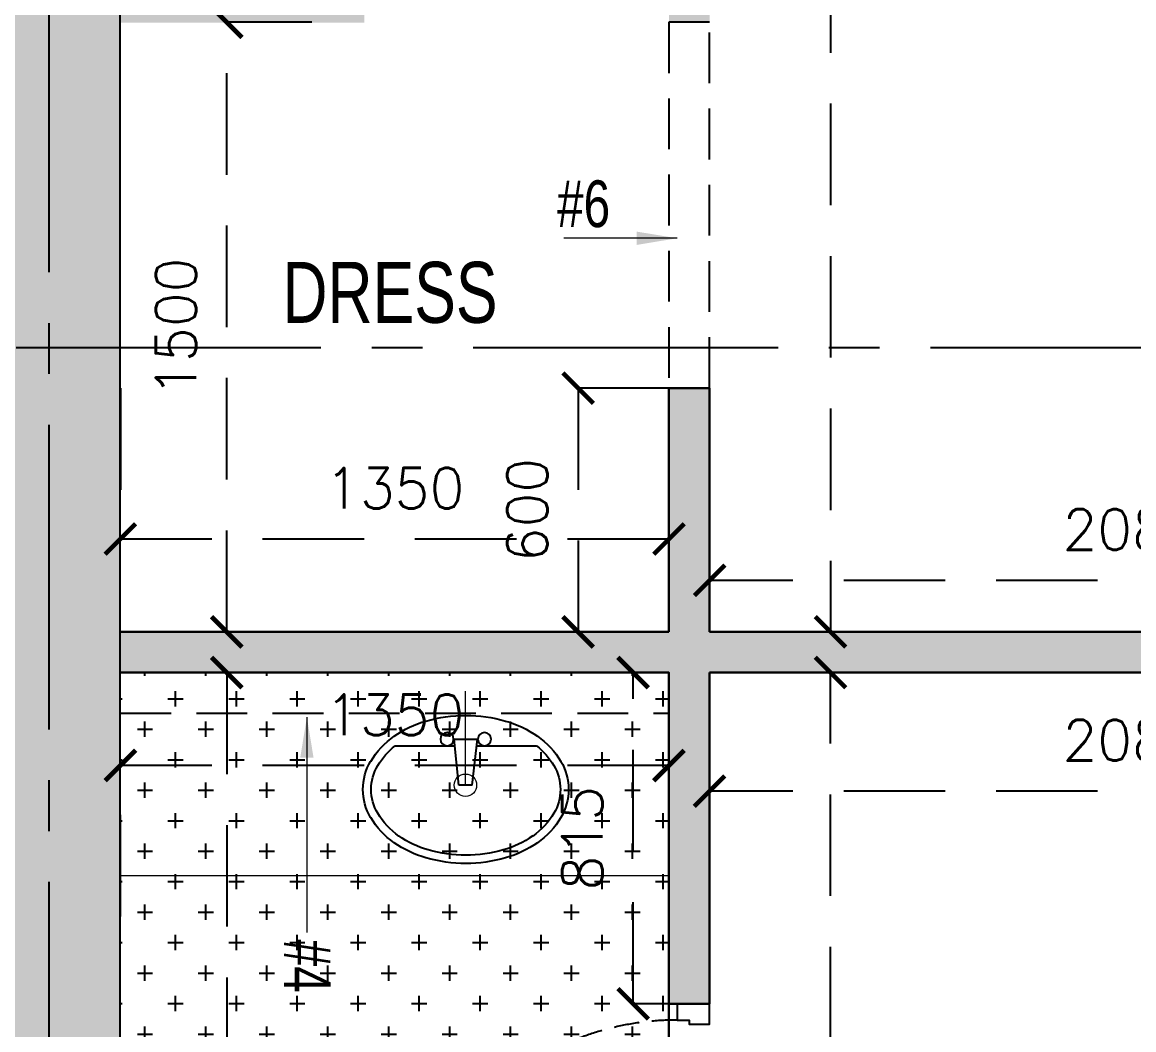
# Model space of a CAD drawing. Header units: millimetres. Extents: x 1180970 to 1231451, y -5737889 to -5695638.
# Drawn here: x 1184941 to 1187677, y -5715728 to -5713248 of the extents above; entities that cross this region are included whole.
import ezdxf

# ---------------------------------------------------------------- set-up
doc = ezdxf.new("R2010")
doc.units = ezdxf.units.MM
doc.header["$LTSCALE"] = 1000
doc.header["$MEASUREMENT"] = 0
for name, pattern in [('3BHK-A$1$AUDIT_D_120904163729-0', [0]), ('3BHK-A$2$( Hidden )', [0.375, 0.25, -0.125]), ('3BHK-A$2$HIDDEN', [0.375, 0.25, -0.125]), ('AUDIT_D_120904163729-0', [0]), ('T8(T9 IS SIMILAR) - GROUND FLOOR - DIMENSION & TEXTING$0$HIDDEN', [0.375, 0.25, -0.125]), ('T8_REFUGE COLUMNS$0$CENTER2', [1.125, 0.75, -0.125, 0.125, -0.125])]:
    doc.linetypes.add(name, pattern=pattern)
doc.layers.get('0').update_dxf_attribs({"linetype": 'AUDIT_D_120904163729-0'})
for name, color, linetype in [('3BHK-A$0$$1$LEDGE WALL', 5, 'Continuous'), ('3BHK-A$0$A-DOOR-FULL', 2, 'Continuous'), ('3BHK-A$0$A-SANITARY', 2, 'Continuous'), ('3BHK-A$1$A-HATCH -160', 251, '3BHK-A$1$AUDIT_D_120904163729-0'), ('3BHK-A$1$A-TOI SUNK 50MM', 8, 'Continuous'), ('3BHK-A$1$CUT-OUT', 49, 'Continuous'), ('T8(T9 IS SIMILAR) - GROUND FLOOR - DIMENSION & TEXTING$0$A-DIMENSIONS', 2, 'T8(T9 IS SIMILAR) - GROUND FLOOR - DIMENSION & TEXTING$0$HIDDEN'), ('T8_REFUGE COLUMNS$0$A-CENTERLINE', 193, 'T8_REFUGE COLUMNS$0$CENTER2'), ('T8_REFUGE COLUMNS$0$A-RCC COLS', 3, 'Continuous')]:
    doc.layers.add(name, color=color, linetype=linetype)
for name, color, linetype, lineweight in [('3BHK-A$2$a-TOI-fixtures', 251, 'Continuous', 0), ('3BHK-A$2$A-WALL- 160', 6, 'Continuous', 30), ('T8(T9 IS SIMILAR) - GROUND FLOOR - DIMENSION & TEXTING$0$a-Text', 4, 'Continuous', 0), ('T8(T9 IS SIMILAR) - GROUND FLOOR - DIMENSION & TEXTING$0$R0-18-10-2014-T1-1st Podium Floor Plan$0$Text', 2, 'Continuous', 0), ('T8(T9 IS SIMILAR) - GROUND FLOOR$0$D&W', 8, 'Continuous', 25)]:
    doc.layers.add(name, color=color, linetype=linetype, lineweight=lineweight)
doc.layers.add('T8_REFUGE COLUMNS$0$COL-HATCH', color=7, linetype='Continuous', lineweight=25, true_color=0xa3a3a3)
doc.styles.add('T8(T9 IS SIMILAR) - GROUND FLOOR - DIMENSION & TEXTING$0$ARIAL ARROW', font='swisscl.ttf')
doc.styles.add('T8(T9 IS SIMILAR) - GROUND FLOOR - DIMENSION & TEXTING$0$Romans 1', font='romans.shx', dxfattribs={"height": 100})
doc.styles.add('T8(T9 IS SIMILAR) - GROUND FLOOR - DIMENSION & TEXTING$0$Tahoma', font='tahoma.ttf')
doc.dimstyles.new('T8(T9 IS SIMILAR) - GROUND FLOOR - DIMENSION & TEXTING$0$ALPINE S', dxfattribs={"dimscale": 0, "dimtxt": 100, "dimasz": 75, "dimexe": 0, "dimexo": 0, "dimgap": 75, "dimtad": 1, "dimdec": 0, "dimzin": 0, "dimdsep": 46, "dimtxsty": 'T8(T9 IS SIMILAR) - GROUND FLOOR - DIMENSION & TEXTING$0$Romans 1', "dimblk": 'T8(T9 IS SIMILAR) - GROUND FLOOR - DIMENSION & TEXTING$0$_ArchTick', "dimcen": 0.09, "dimclrd": 256, "dimclre": 256, "dimclrt": 7, "dimadec": 0, "dimazin": 0, "dimtfac": 1, "dimtdec": 0, "dimtofl": 0, "dimtmove": 1, "dimatfit": 0, "dimldrblk": 'T8(T9 IS SIMILAR) - GROUND FLOOR - DIMENSION & TEXTING$0$_Open90', "dimfxl": 1, "dimtolj": 1, "dimtzin": 0, "dimarcsym": 0})
doc.dimstyles.new('T8(T9 IS SIMILAR) - GROUND FLOOR - DIMENSION & TEXTING$0$SAMATA STD', dxfattribs={"dimtxt": 100, "dimasz": 50, "dimexe": 50, "dimexo": 50, "dimgap": 10, "dimtad": 0, "dimdec": 0, "dimrnd": 5, "dimzin": 0, "dimdsep": 46, "dimtxsty": 'T8(T9 IS SIMILAR) - GROUND FLOOR - DIMENSION & TEXTING$0$Tahoma', "dimblk": 'T8(T9 IS SIMILAR) - GROUND FLOOR - DIMENSION & TEXTING$0$_Origin2', "dimcen": -50, "dimdle": 50, "dimclrd": 7, "dimclre": 7, "dimclrt": 7, "dimadec": 0, "dimazin": 0, "dimtfac": 1, "dimtdec": 0, "dimtmove": 1, "dimatfit": 3, "dimfxl": 150, "dimtfill": 1, "dimtolj": 1, "dimtzin": 0, "dimlwd": -1, "dimlwe": -1, "dimarcsym": 0})

# ---------------------------------------------------------------- blocks, each defined once
blk = doc.blocks.new('*U164')
for points in [[(-710, 0), (-670, 0), (-670, 30), (-660, 30), (-660, 80), (-710, 80)], [(40, 0), (0, 0), (0, 30), (-10, 30), (-10, 80), (40, 80)], [(0, 0), (0, -670), (-30, -670), (-30, 0)]]:
    blk.add_lwpolyline(points, close=True)
at = {"color": 0, "linetype": 'ByBlock', "ltscale": 0.25}
blk.add_arc((1, 0.4), 671, 180.0347, 267.627, dxfattribs=at)
blk = doc.blocks.new('3BHK-A$0$WB1')
at = {"layer": '3BHK-A$0$A-SANITARY', "color": 0, "ltscale": 1000}
for p, q in [((190074.4, -1779394.5), (190063, -1779507.9)), ((190106.8, -1779394.5), (190119.9, -1779507.9)), ((189917.5, -1779491.7), (190064.6, -1779491.7)), ((190118, -1779491.7), (190265.4, -1779491.7)), ((190061.5, -1779507.9), (190121.4, -1779507.9))]:
    blk.add_line(p, q, dxfattribs=at)
at = {"layer": '3BHK-A$0$A-SANITARY', "color": 0}
blk.add_line((190106.8, -1779394.5), (190074.4, -1779394.5), dxfattribs=at)
for centre, major_axis, start_param, end_param in [((190067.1, -1779471.3), (-69.6, 256.7), 0.015739, 0.342992), ((190091.4, -1779555.7), (-92.6, 341.5), 6.018375, 6.298924), ((190091.4, -1779555.7), (-87.3, 322), 6.018375, 6.298924), ((190091.4, -1779555.7), (-92.6, 341.5), 5.737826, 6.018375), ((190091.4, -1779555.7), (-87.3, 322), 5.737826, 6.018375), ((190115.8, -1779471.3), (-69.6, 256.7), 5.410573, 5.737826), ((190067.1, -1779471.3), (-64.3, 237.2), 0.015739, 0.342992), ((190115.8, -1779471.3), (-64.3, 237.2), 5.410573, 5.737826), ((190030, -1779417.8), (-52.6, 193.9), 0.342992, 0.768932), ((190030, -1779417.8), (-47.3, 174.4), 0.342992, 0.768932), ((190152.9, -1779417.8), (-47.3, 174.4), 4.984633, 5.410573), ((190152.9, -1779417.8), (-52.6, 193.9), 4.984633, 5.410573), ((189973.2, -1779384.1), (-35.3, 130.2), 0.768932, 1.305986), ((189973.2, -1779384.1), (-30, 110.7), 0.768932, 1.305986), ((190209.6, -1779384.1), (-30, 110.7), 4.447579, 4.984633), ((190209.6, -1779384.1), (-35.3, 130.2), 4.447579, 4.984633), ((189973.2, -1779384.1), (-35.3, 130.2), 1.305986, 1.84304), ((189973.2, -1779384.1), (-30, 110.7), 1.305986, 1.84304), ((190209.6, -1779384.1), (-30, 110.7), 3.910525, 4.447579), ((190209.6, -1779384.1), (-35.3, 130.2), 3.910525, 4.447579), ((190030, -1779350.3), (-52.6, 193.9), 1.84304, 2.268981), ((190030, -1779350.3), (-47.3, 174.4), 1.84304, 2.20494), ((190152.9, -1779350.3), (-47.3, 174.4), 3.548625, 3.910525), ((190152.9, -1779350.3), (-52.6, 193.9), 3.484585, 3.910525), ((190045.3, -1779507.9), (-4.2, 15.6), 6.018375, 12.30156), ((190137.6, -1779507.9), (-4.2, 15.6), 6.018375, 12.30156), ((190067.1, -1779296.9), (-69.6, 256.7), 2.268981, 2.596234), ((190115.8, -1779296.9), (-69.6, 256.7), 3.157331, 3.484585), ((190091.4, -1779212.5), (-92.6, 341.5), 2.596234, 2.876783), ((190091.4, -1779212.5), (-92.6, 341.5), 2.876783, 3.157331)]:
    blk.add_ellipse(centre, major_axis=major_axis, ratio=1, start_param=start_param, end_param=end_param, dxfattribs=at)
blk = doc.blocks.new('3BHK-A')
at = {"layer": '3BHK-A$1$A-HATCH -160', "linetype": 'ByBlock'}
h = blk.add_hatch(dxfattribs=at)
h.set_pattern_fill('ZIGZAG', color=256, scale=250)
h.set_pattern_definition([(9e-15, (1e-08, 0), (31.25, 31.25), [31.25, -31.25]), (90, (31.25, 0), (-31.25, 31.25), [31.25, -31.25])])
h.paths.add_polyline_path([(1185182.8, -5714749.5), (1186532.7, -5714749.5), (1186532.7, -5714149.5), (1186632.7, -5714149.5), (1186632.7, -5714749.5), (1188712.7, -5714749.5), (1188712.7, -5714049.5), (1189032.5, -5714049.5), (1189032.5, -5714149.5), (1188812.7, -5714149.5), (1188812.7, -5715449.5), (1189032.5, -5715449.5), (1189032.5, -5715549.5), (1188712.7, -5715549.5), (1188712.7, -5714849.5), (1186632.7, -5714849.5), (1186632.7, -5715664.5), (1186532.7, -5715664.5), (1186532.7, -5714849.5), (1185182.8, -5714849.5)])
h.paths.add_polyline_path([(1185182.8, -5713249.5), (1185782.7, -5713249.5), (1185782.7, -5713149.5), (1185182.8, -5713149.5)])
h.paths.add_polyline_path([(1186532.7, -5710699.5), (1186632.7, -5710699.5), (1186632.7, -5713249.5), (1186532.7, -5713249.5)])
h.paths.add_polyline_path([(1186532.7, -5717399.5), (1186632.7, -5717399.5), (1186632.7, -5716414.5), (1186532.7, -5716414.5)])
h.paths.add_polyline_path([(1194902.2, -5715375), (1194082.3, -5715375), (1194082.3, -5715475), (1194902.2, -5715475)])
h.paths.add_polyline_path([(1195782.2, -5715375), (1196682.2, -5715375), (1196682.2, -5715475), (1195782.2, -5715475)])
h.paths.add_polyline_path([(1194132.5, -5714149.9), (1196532.4, -5714149.9), (1196532.4, -5714049.9), (1194132.5, -5714049.9)])
h.paths.add_polyline_path([(1197432.4, -5711800.2), (1197532.4, -5711800.2), (1197532.4, -5714149.9), (1197432.4, -5714149.9)])
h.paths.add_polyline_path([(1198282.4, -5714149.9), (1198958.7, -5714149.9), (1198958.7, -5714049.9), (1198282.4, -5714049.9)])
h.paths.add_polyline_path([(1196871.9, -5720208.6), (1196082.2, -5720209.7), (1196082.3, -5720109.7), (1196082.2, -5720109.7), (1196182.2, -5720109.7), (1196871.9, -5720108.6)])
h.paths.add_polyline_path([(1193397.2, -5709939.9), (1193882.3, -5709939.6), (1193882.3, -5710040.1), (1193397.3, -5710040.1)])
h.paths.add_polyline_path([(1186632.7, -5708554.7), (1187192.3, -5708554.8), (1187192.3, -5708654.7), (1186632.7, -5708654.7)])
h.paths.add_polyline_path([(1194182.3, -5715724), (1194082.3, -5715724), (1194082.3, -5715474), (1194182.3, -5715474)])
at = {"layer": '3BHK-A$1$A-TOI SUNK 50MM'}
h = blk.add_hatch(dxfattribs=at)
h.set_pattern_fill('CROSS', color=256, scale=300, style=0)
h.set_pattern_definition([(9e-15, (-0.65, 1286.84), (75, 75), [37.5, -112.5]), (90, (18.1, 1268.09), (-75, 75), [37.5, -112.5])])
h.paths.add_polyline_path([(1186532.7, -5713148.5), (1185182.4, -5713148.5), (1185182.4, -5710698.5), (1186532.7, -5710698.5)])
h.paths.add_polyline_path([(1185182.4, -5714848.6), (1186532.7, -5714848.6), (1186532.7, -5717398.5), (1185182.4, -5717398.5)])
at = {"layer": '3BHK-A$0$$1$LEDGE WALL', "linetype": '3BHK-A$2$( Hidden )', "ltscale": 0.5}
blk.add_line((1185182.4, -5714948.6, 0), (1186532.7, -5714948.7), dxfattribs=at)
at = {"layer": '3BHK-A$1$A-TOI SUNK 50MM'}
blk.add_line((1186532.7, -5716413.5, 0), (1186532.7, -5715663.5, 0), dxfattribs=at)
at = {"layer": '3BHK-A$1$A-TOI SUNK 50MM', "elevation": 0}
blk.add_lwpolyline([(1185182.4, -5714848.6), (1186532.7, -5714848.6), (1186532.7, -5717398.5), (1185182.4, -5717398.5)], close=True, dxfattribs=at)
at = {"layer": '3BHK-A$1$CUT-OUT', "linetype": '3BHK-A$2$HIDDEN', "ltscale": 0.5, "elevation": 0}
blk.add_lwpolyline([(1186532.7, -5714148.5), (1186632.7, -5714148.5), (1186632.7, -5713248.5), (1186532.7, -5713248.5)], close=True, dxfattribs=at)
at = {"layer": '3BHK-A$2$a-TOI-fixtures'}
blk.add_line((1186182.9, -5714848.6, 0), (1185532.6, -5714848.6, 0), dxfattribs=at)
at = {"layer": '3BHK-A$2$a-TOI-fixtures', "extrusion": (-2.53026e-07, -3.57019e-09, 1)}
blk.add_line((1186031.9, -5715125.8, 0), (1186031.9, -5714894.2, 0), dxfattribs=at)
at = {"layer": '3BHK-A$2$a-TOI-fixtures', "ltscale": 500}
blk.add_line((1186532.7, -5715348.6), (1185182.8, -5715348.6), dxfattribs=at)
at = {"layer": '3BHK-A$2$a-TOI-fixtures', "extrusion": (-2.53026e-07, -3.57019e-09, 1)}
blk.add_circle((1186031.9, -5715125.8, -0.3), 27.5, dxfattribs=at)
at = {"layer": '3BHK-A$2$A-WALL- 160', "linetype": 'ByBlock'}
for p, q in [((1186632.7, -5714148.5, 0), (1186532.7, -5714148.5, 0)), ((1186532.7, -5714148.5, 0), (1186532.7, -5714748.5, 0)), ((1186632.7, -5714148.5, 0), (1186632.7, -5714748.5, 0)), ((1186532.7, -5714748.5, 0), (1185182.8, -5714748.5, 0)), ((1188712.7, -5714748.5, 0), (1186632.7, -5714748.5, 0)), ((1186532.7, -5714848.5, 0), (1185182.8, -5714848.5, 0)), ((1186532.7, -5714848.5, 0), (1186532.7, -5715663.5, 0)), ((1188712.7, -5714848.5, 0), (1186632.7, -5714848.5, 0)), ((1186632.7, -5714848.5, 0), (1186632.7, -5715663.5, 0)), ((1186632.7, -5715663.5, 0), (1186532.7, -5715663.5, 0))]:
    blk.add_line(p, q, dxfattribs=at)
at = {"layer": '3BHK-A$0$A-DOOR-FULL', "linetype": '3BHK-A$2$HIDDEN', "rotation": 270}
blk.add_blockref('*U164', (1186552.7, -5716373.5, 0), dxfattribs=at)
at = {"layer": '3BHK-A$2$a-TOI-fixtures', "extrusion": (0, 0, -1), "zscale": -0.9999999999999998, "rotation": 179.9999999999999}
blk.add_blockref('3BHK-A$0$WB1', (-995941.3, -7494520.3, 0), dxfattribs=at)
blk = doc.blocks.new('T8_REFUGE COLUMNS')
at = {"layer": 'T8_REFUGE COLUMNS$0$COL-HATCH', "linetype": 'ByBlock'}
h = blk.add_hatch(color=256, dxfattribs=at)
h.dxf.hatch_style = 1
h.paths.add_polyline_path([(1184832.1, -5718799.9), (1185182.1, -5718799.9), (1185182.1, -5709299.9), (1184832.1, -5709299.9)])
at = {"layer": 'T8_REFUGE COLUMNS$0$A-CENTERLINE'}
for p, q in [((1185007.1, -5719488.7), (1185007.1, -5698299.6)), ((1229551.2, -5714049.9), (1182156.9, -5714049.9))]:
    blk.add_line(p, q, dxfattribs=at)
at = {"layer": 'T8_REFUGE COLUMNS$0$A-RCC COLS', "linetype": 'ByBlock'}
blk.add_lwpolyline([(1184832.1, -5718799.9), (1185182.1, -5718799.9), (1185182.1, -5709299.9), (1184832.1, -5709299.9)], close=True, dxfattribs=at)
blk = doc.blocks.new('T8(T9 IS SIMILAR) - GROUND FLOOR')
at = {"layer": 'T8(T9 IS SIMILAR) - GROUND FLOOR$0$D&W', "linetype": 'ByBlock'}
for name in ['T8_REFUGE COLUMNS', '3BHK-A']:
    blk.add_blockref(name, (0, 0), dxfattribs=at)
blk = doc.blocks.new('T8(T9 IS SIMILAR) - GROUND FLOOR - DIMENSION & TEXTING$0$_ArchTick')
at = {"color": 0, "linetype": 'ByBlock', "const_width": 0.15}
blk.add_lwpolyline([(-0.5, -0.5), (0.5, 0.5)], dxfattribs=at)
blk = doc.blocks.new('*D555')
at = {"layer": 'T8(T9 IS SIMILAR) - GROUND FLOOR - DIMENSION & TEXTING$0$A-DIMENSIONS', "linetype": 'T8(T9 IS SIMILAR) - GROUND FLOOR - DIMENSION & TEXTING$0$HIDDEN', "lineweight": -2, "transparency": 16777216}
for p, q in [((1188712.8, -5714398.7), (1188712.8, -5714621.8)), ((1186632.7, -5714448.7), (1186632.7, -5714621.8))]:
    blk.add_line(p, q, dxfattribs=at)
at = {"layer": 'T8(T9 IS SIMILAR) - GROUND FLOOR - DIMENSION & TEXTING$0$A-DIMENSIONS', "lineweight": -2, "transparency": 16777216}
blk.add_line((1188712.8, -5714621.8), (1186632.7, -5714621.8), dxfattribs=at)
at = {"layer": 'T8(T9 IS SIMILAR) - GROUND FLOOR - DIMENSION & TEXTING$0$A-DIMENSIONS', "linetype": 'ByBlock', "lineweight": -2, "transparency": 16777216, "xscale": 75, "yscale": 75, "zscale": 75, "rotation": 180}
blk.add_blockref('T8(T9 IS SIMILAR) - GROUND FLOOR - DIMENSION & TEXTING$0$_ArchTick', (1186632.7, -5714621.8), dxfattribs=at)
at = {"layer": 'T8(T9 IS SIMILAR) - GROUND FLOOR - DIMENSION & TEXTING$0$A-DIMENSIONS', "linetype": 'ByBlock', "lineweight": -2, "transparency": 16777216, "xscale": 75, "yscale": 75, "zscale": 75}
blk.add_blockref('T8(T9 IS SIMILAR) - GROUND FLOOR - DIMENSION & TEXTING$0$_ArchTick', (1188712.8, -5714621.8), dxfattribs=at)
at = {"layer": 'T8(T9 IS SIMILAR) - GROUND FLOOR - DIMENSION & TEXTING$0$A-DIMENSIONS', "color": 7, "linetype": 'ByBlock', "transparency": 16777216, "insert": (1187672.7, -5714496.8), "char_height": 100, "attachment_point": 5, "style": 'T8(T9 IS SIMILAR) - GROUND FLOOR - DIMENSION & TEXTING$0$Romans 1'}
blk.add_mtext('\\A1;2080', dxfattribs=at)
blk = doc.blocks.new('T8(T9 IS SIMILAR) - GROUND FLOOR - DIMENSION & TEXTING$0$_Open90')
at = {"color": 0, "linetype": 'ByBlock', "lineweight": -2}
for p, q in [((-0.5, 0.5), (0, 0)), ((0, 0), (-1, 0)), ((0, 0), (-0.5, -0.5))]:
    blk.add_line(p, q, dxfattribs=at)
blk = doc.blocks.new('*D556')
at = {"layer": 'T8(T9 IS SIMILAR) - GROUND FLOOR - DIMENSION & TEXTING$0$A-DIMENSIONS', "linetype": 'T8(T9 IS SIMILAR) - GROUND FLOOR - DIMENSION & TEXTING$0$HIDDEN', "lineweight": -2, "transparency": 16777216}
for p, q in [((1186532.7, -5714148.7), (1186309.2, -5714148.7)), ((1186532.7, -5714748.7), (1186309.2, -5714748.7))]:
    blk.add_line(p, q, dxfattribs=at)
at = {"layer": 'T8(T9 IS SIMILAR) - GROUND FLOOR - DIMENSION & TEXTING$0$A-DIMENSIONS', "lineweight": -2, "transparency": 16777216}
blk.add_line((1186309.2, -5714148.7), (1186309.2, -5714748.7), dxfattribs=at)
at = {"layer": 'T8(T9 IS SIMILAR) - GROUND FLOOR - DIMENSION & TEXTING$0$A-DIMENSIONS', "linetype": 'ByBlock', "lineweight": -2, "transparency": 16777216, "xscale": 75, "yscale": 75, "zscale": 75}
for p, rotation in [((1186309.2, -5714148.7), 90), ((1186309.2, -5714748.7), 270)]:
    blk.add_blockref('T8(T9 IS SIMILAR) - GROUND FLOOR - DIMENSION & TEXTING$0$_ArchTick', p, dxfattribs=dict(at, rotation=rotation))
at = {"layer": 'T8(T9 IS SIMILAR) - GROUND FLOOR - DIMENSION & TEXTING$0$A-DIMENSIONS', "color": 7, "linetype": 'ByBlock', "transparency": 16777216, "insert": (1186184.2, -5714448.7), "char_height": 100, "attachment_point": 5, "rotation": 90, "style": 'T8(T9 IS SIMILAR) - GROUND FLOOR - DIMENSION & TEXTING$0$Romans 1'}
blk.add_mtext('\\A1;600', dxfattribs=at)
blk = doc.blocks.new('*D557')
at = {"layer": 'T8(T9 IS SIMILAR) - GROUND FLOOR - DIMENSION & TEXTING$0$A-DIMENSIONS', "linetype": 'T8(T9 IS SIMILAR) - GROUND FLOOR - DIMENSION & TEXTING$0$HIDDEN', "lineweight": -2, "transparency": 16777216}
for p, q in [((1185182.7, -5714148.7), (1185182.7, -5714520)), ((1186532.7, -5714148.7), (1186532.7, -5714520))]:
    blk.add_line(p, q, dxfattribs=at)
at = {"layer": 'T8(T9 IS SIMILAR) - GROUND FLOOR - DIMENSION & TEXTING$0$A-DIMENSIONS', "lineweight": -2, "transparency": 16777216}
blk.add_line((1186532.7, -5714520), (1185182.7, -5714520), dxfattribs=at)
at = {"layer": 'T8(T9 IS SIMILAR) - GROUND FLOOR - DIMENSION & TEXTING$0$A-DIMENSIONS', "linetype": 'ByBlock', "lineweight": -2, "transparency": 16777216, "xscale": 75, "yscale": 75, "zscale": 75, "rotation": 180}
blk.add_blockref('T8(T9 IS SIMILAR) - GROUND FLOOR - DIMENSION & TEXTING$0$_ArchTick', (1185182.7, -5714520), dxfattribs=at)
at = {"layer": 'T8(T9 IS SIMILAR) - GROUND FLOOR - DIMENSION & TEXTING$0$A-DIMENSIONS', "linetype": 'ByBlock', "lineweight": -2, "transparency": 16777216, "xscale": 75, "yscale": 75, "zscale": 75}
blk.add_blockref('T8(T9 IS SIMILAR) - GROUND FLOOR - DIMENSION & TEXTING$0$_ArchTick', (1186532.7, -5714520), dxfattribs=at)
at = {"layer": 'T8(T9 IS SIMILAR) - GROUND FLOOR - DIMENSION & TEXTING$0$A-DIMENSIONS', "color": 7, "linetype": 'ByBlock', "transparency": 16777216, "insert": (1185857.7, -5714395), "char_height": 100, "attachment_point": 5, "style": 'T8(T9 IS SIMILAR) - GROUND FLOOR - DIMENSION & TEXTING$0$Romans 1'}
blk.add_mtext('\\A1;1350', dxfattribs=at)
blk = doc.blocks.new('*D558')
at = {"layer": 'T8(T9 IS SIMILAR) - GROUND FLOOR - DIMENSION & TEXTING$0$A-DIMENSIONS', "linetype": 'T8(T9 IS SIMILAR) - GROUND FLOOR - DIMENSION & TEXTING$0$HIDDEN', "lineweight": -2, "transparency": 16777216}
for p, q in [((1185654.2, -5713248.7), (1185444.6, -5713248.7)), ((1185700, -5714748.7), (1185444.6, -5714748.7))]:
    blk.add_line(p, q, dxfattribs=at)
at = {"layer": 'T8(T9 IS SIMILAR) - GROUND FLOOR - DIMENSION & TEXTING$0$A-DIMENSIONS', "lineweight": -2, "transparency": 16777216}
blk.add_line((1185444.6, -5714748.7), (1185444.6, -5713248.7), dxfattribs=at)
at = {"layer": 'T8(T9 IS SIMILAR) - GROUND FLOOR - DIMENSION & TEXTING$0$A-DIMENSIONS', "linetype": 'ByBlock', "lineweight": -2, "transparency": 16777216, "xscale": 75, "yscale": 75, "zscale": 75}
for p, rotation in [((1185444.6, -5713248.7), 90), ((1185444.6, -5714748.7), 270)]:
    blk.add_blockref('T8(T9 IS SIMILAR) - GROUND FLOOR - DIMENSION & TEXTING$0$_ArchTick', p, dxfattribs=dict(at, rotation=rotation))
at = {"layer": 'T8(T9 IS SIMILAR) - GROUND FLOOR - DIMENSION & TEXTING$0$A-DIMENSIONS', "color": 7, "linetype": 'ByBlock', "transparency": 16777216, "insert": (1185319.6, -5713998.7), "char_height": 100, "attachment_point": 5, "rotation": 90, "style": 'T8(T9 IS SIMILAR) - GROUND FLOOR - DIMENSION & TEXTING$0$Romans 1'}
blk.add_mtext('\\A1;1500', dxfattribs=at)
blk = doc.blocks.new('*D566')
at = {"layer": 'T8(T9 IS SIMILAR) - GROUND FLOOR - DIMENSION & TEXTING$0$A-DIMENSIONS', "linetype": 'T8(T9 IS SIMILAR) - GROUND FLOOR - DIMENSION & TEXTING$0$HIDDEN', "lineweight": -2, "transparency": 16777216}
for p, q in [((1186632.7, -5715313.4), (1186632.7, -5715140.3)), ((1188712.8, -5715363.4), (1188712.8, -5715140.3))]:
    blk.add_line(p, q, dxfattribs=at)
at = {"layer": 'T8(T9 IS SIMILAR) - GROUND FLOOR - DIMENSION & TEXTING$0$A-DIMENSIONS', "lineweight": -2, "transparency": 16777216}
blk.add_line((1188712.8, -5715140.3), (1186632.7, -5715140.3), dxfattribs=at)
at = {"layer": 'T8(T9 IS SIMILAR) - GROUND FLOOR - DIMENSION & TEXTING$0$A-DIMENSIONS', "linetype": 'ByBlock', "lineweight": -2, "transparency": 16777216, "xscale": 75, "yscale": 75, "zscale": 75, "rotation": 180}
blk.add_blockref('T8(T9 IS SIMILAR) - GROUND FLOOR - DIMENSION & TEXTING$0$_ArchTick', (1186632.7, -5715140.3), dxfattribs=at)
at = {"layer": 'T8(T9 IS SIMILAR) - GROUND FLOOR - DIMENSION & TEXTING$0$A-DIMENSIONS', "linetype": 'ByBlock', "lineweight": -2, "transparency": 16777216, "xscale": 75, "yscale": 75, "zscale": 75}
blk.add_blockref('T8(T9 IS SIMILAR) - GROUND FLOOR - DIMENSION & TEXTING$0$_ArchTick', (1188712.8, -5715140.3), dxfattribs=at)
at = {"layer": 'T8(T9 IS SIMILAR) - GROUND FLOOR - DIMENSION & TEXTING$0$A-DIMENSIONS', "color": 7, "linetype": 'ByBlock', "transparency": 16777216, "insert": (1187672.7, -5715015.3), "char_height": 100, "attachment_point": 5, "style": 'T8(T9 IS SIMILAR) - GROUND FLOOR - DIMENSION & TEXTING$0$Romans 1'}
blk.add_mtext('\\A1;2080', dxfattribs=at)
blk = doc.blocks.new('*D570')
at = {"layer": 'T8(T9 IS SIMILAR) - GROUND FLOOR - DIMENSION & TEXTING$0$A-DIMENSIONS', "linetype": 'T8(T9 IS SIMILAR) - GROUND FLOOR - DIMENSION & TEXTING$0$HIDDEN', "lineweight": -2, "transparency": 16777216}
for p, q in [((1186532.7, -5714848.7), (1186444.6, -5714848.7)), ((1186532.7, -5715663.5), (1186444.6, -5715663.5))]:
    blk.add_line(p, q, dxfattribs=at)
at = {"layer": 'T8(T9 IS SIMILAR) - GROUND FLOOR - DIMENSION & TEXTING$0$A-DIMENSIONS', "lineweight": -2, "transparency": 16777216}
blk.add_line((1186444.6, -5715663.5), (1186444.6, -5714848.7), dxfattribs=at)
at = {"layer": 'T8(T9 IS SIMILAR) - GROUND FLOOR - DIMENSION & TEXTING$0$A-DIMENSIONS', "linetype": 'ByBlock', "lineweight": -2, "transparency": 16777216, "xscale": 75, "yscale": 75, "zscale": 75}
for p, rotation in [((1186444.6, -5714848.7), 90), ((1186444.6, -5715663.5), 270)]:
    blk.add_blockref('T8(T9 IS SIMILAR) - GROUND FLOOR - DIMENSION & TEXTING$0$_ArchTick', p, dxfattribs=dict(at, rotation=rotation))
at = {"layer": 'T8(T9 IS SIMILAR) - GROUND FLOOR - DIMENSION & TEXTING$0$A-DIMENSIONS', "color": 7, "linetype": 'ByBlock', "transparency": 16777216, "insert": (1186319.6, -5715256.1), "char_height": 100, "attachment_point": 5, "rotation": 90, "style": 'T8(T9 IS SIMILAR) - GROUND FLOOR - DIMENSION & TEXTING$0$Romans 1'}
blk.add_mtext('\\A1;815', dxfattribs=at)
blk = doc.blocks.new('*D571')
at = {"layer": 'T8(T9 IS SIMILAR) - GROUND FLOOR - DIMENSION & TEXTING$0$A-DIMENSIONS', "linetype": 'T8(T9 IS SIMILAR) - GROUND FLOOR - DIMENSION & TEXTING$0$HIDDEN', "lineweight": -2, "transparency": 16777216}
for p, q in [((1185182.7, -5715448.7), (1185182.7, -5715077.3)), ((1186532.7, -5715448.7), (1186532.7, -5715077.3))]:
    blk.add_line(p, q, dxfattribs=at)
at = {"layer": 'T8(T9 IS SIMILAR) - GROUND FLOOR - DIMENSION & TEXTING$0$A-DIMENSIONS', "lineweight": -2, "transparency": 16777216}
blk.add_line((1186532.7, -5715077.3), (1185182.7, -5715077.3), dxfattribs=at)
at = {"layer": 'T8(T9 IS SIMILAR) - GROUND FLOOR - DIMENSION & TEXTING$0$A-DIMENSIONS', "linetype": 'ByBlock', "lineweight": -2, "transparency": 16777216, "xscale": 75, "yscale": 75, "zscale": 75, "rotation": 180}
blk.add_blockref('T8(T9 IS SIMILAR) - GROUND FLOOR - DIMENSION & TEXTING$0$_ArchTick', (1185182.7, -5715077.3), dxfattribs=at)
at = {"layer": 'T8(T9 IS SIMILAR) - GROUND FLOOR - DIMENSION & TEXTING$0$A-DIMENSIONS', "linetype": 'ByBlock', "lineweight": -2, "transparency": 16777216, "xscale": 75, "yscale": 75, "zscale": 75}
blk.add_blockref('T8(T9 IS SIMILAR) - GROUND FLOOR - DIMENSION & TEXTING$0$_ArchTick', (1186532.7, -5715077.3), dxfattribs=at)
at = {"layer": 'T8(T9 IS SIMILAR) - GROUND FLOOR - DIMENSION & TEXTING$0$A-DIMENSIONS', "color": 7, "linetype": 'ByBlock', "transparency": 16777216, "insert": (1185857.7, -5714952.3), "char_height": 100, "attachment_point": 5, "style": 'T8(T9 IS SIMILAR) - GROUND FLOOR - DIMENSION & TEXTING$0$Romans 1'}
blk.add_mtext('\\A1;1350', dxfattribs=at)
blk = doc.blocks.new('*D524')
at = {"layer": 'T8(T9 IS SIMILAR) - GROUND FLOOR - DIMENSION & TEXTING$0$A-DIMENSIONS', "linetype": 'T8(T9 IS SIMILAR) - GROUND FLOOR - DIMENSION & TEXTING$0$HIDDEN', "lineweight": -2, "transparency": 16777216}
for p, q in [((1185700, -5714848.7), (1185444.6, -5714848.7)), ((1185654.2, -5717398.7), (1185444.6, -5717398.7))]:
    blk.add_line(p, q, dxfattribs=at)
at = {"layer": 'T8(T9 IS SIMILAR) - GROUND FLOOR - DIMENSION & TEXTING$0$A-DIMENSIONS', "lineweight": -2, "transparency": 16777216}
blk.add_line((1185444.6, -5714848.7), (1185444.6, -5717398.7), dxfattribs=at)
at = {"layer": 'T8(T9 IS SIMILAR) - GROUND FLOOR - DIMENSION & TEXTING$0$A-DIMENSIONS', "linetype": 'ByBlock', "lineweight": -2, "transparency": 16777216, "xscale": 75, "yscale": 75, "zscale": 75}
for p, rotation in [((1185444.6, -5714848.7), 90), ((1185444.6, -5717398.7), 270)]:
    blk.add_blockref('T8(T9 IS SIMILAR) - GROUND FLOOR - DIMENSION & TEXTING$0$_ArchTick', p, dxfattribs=dict(at, rotation=rotation))
at = {"layer": 'T8(T9 IS SIMILAR) - GROUND FLOOR - DIMENSION & TEXTING$0$A-DIMENSIONS', "color": 7, "linetype": 'ByBlock', "transparency": 16777216, "insert": (1185319.6, -5716123.7), "char_height": 100, "attachment_point": 5, "rotation": 90, "style": 'T8(T9 IS SIMILAR) - GROUND FLOOR - DIMENSION & TEXTING$0$Romans 1'}
blk.add_mtext('\\A1;2550', dxfattribs=at)
blk = doc.blocks.new('*D534')
at = {"layer": 'T8(T9 IS SIMILAR) - GROUND FLOOR - DIMENSION & TEXTING$0$A-DIMENSIONS', "linetype": 'T8(T9 IS SIMILAR) - GROUND FLOOR - DIMENSION & TEXTING$0$HIDDEN', "lineweight": -2, "transparency": 16777216}
for p, q in [((1187097.1, -5710073.7), (1186930.2, -5710073.7)), ((1187097.1, -5714748.5), (1186930.2, -5714748.5))]:
    blk.add_line(p, q, dxfattribs=at)
at = {"layer": 'T8(T9 IS SIMILAR) - GROUND FLOOR - DIMENSION & TEXTING$0$A-DIMENSIONS', "lineweight": -2, "transparency": 16777216}
blk.add_line((1186930.2, -5710073.7), (1186930.2, -5714748.5), dxfattribs=at)
at = {"layer": 'T8(T9 IS SIMILAR) - GROUND FLOOR - DIMENSION & TEXTING$0$A-DIMENSIONS', "linetype": 'ByBlock', "lineweight": -2, "transparency": 16777216, "xscale": 75, "yscale": 75, "zscale": 75}
for p, rotation in [((1186930.2, -5710073.7), 90), ((1186930.2, -5714748.5), 270)]:
    blk.add_blockref('T8(T9 IS SIMILAR) - GROUND FLOOR - DIMENSION & TEXTING$0$_ArchTick', p, dxfattribs=dict(at, rotation=rotation))
at = {"layer": 'T8(T9 IS SIMILAR) - GROUND FLOOR - DIMENSION & TEXTING$0$A-DIMENSIONS', "color": 7, "linetype": 'ByBlock', "transparency": 16777216, "insert": (1186805.2, -5712411.1), "char_height": 100, "attachment_point": 5, "rotation": 90, "style": 'T8(T9 IS SIMILAR) - GROUND FLOOR - DIMENSION & TEXTING$0$Romans 1'}
blk.add_mtext('\\A1;4675', dxfattribs=at)
blk = doc.blocks.new('*D535')
at = {"layer": 'T8(T9 IS SIMILAR) - GROUND FLOOR - DIMENSION & TEXTING$0$A-DIMENSIONS', "linetype": 'T8(T9 IS SIMILAR) - GROUND FLOOR - DIMENSION & TEXTING$0$HIDDEN', "lineweight": -2, "transparency": 16777216}
for p, q in [((1187097.1, -5714848.5), (1186930.2, -5714848.5)), ((1187097.1, -5719523.3), (1186930.2, -5719523.3))]:
    blk.add_line(p, q, dxfattribs=at)
at = {"layer": 'T8(T9 IS SIMILAR) - GROUND FLOOR - DIMENSION & TEXTING$0$A-DIMENSIONS', "lineweight": -2, "transparency": 16777216}
blk.add_line((1186930.2, -5719523.3), (1186930.2, -5714848.5), dxfattribs=at)
at = {"layer": 'T8(T9 IS SIMILAR) - GROUND FLOOR - DIMENSION & TEXTING$0$A-DIMENSIONS', "linetype": 'ByBlock', "lineweight": -2, "transparency": 16777216, "xscale": 75, "yscale": 75, "zscale": 75}
for p, rotation in [((1186930.2, -5714848.5), 90), ((1186930.2, -5719523.3), 270)]:
    blk.add_blockref('T8(T9 IS SIMILAR) - GROUND FLOOR - DIMENSION & TEXTING$0$_ArchTick', p, dxfattribs=dict(at, rotation=rotation))
at = {"layer": 'T8(T9 IS SIMILAR) - GROUND FLOOR - DIMENSION & TEXTING$0$A-DIMENSIONS', "color": 7, "linetype": 'ByBlock', "transparency": 16777216, "insert": (1186805.2, -5717185.9), "char_height": 100, "attachment_point": 5, "rotation": 90, "style": 'T8(T9 IS SIMILAR) - GROUND FLOOR - DIMENSION & TEXTING$0$Romans 1'}
blk.add_mtext('\\A1;4675', dxfattribs=at)
blk = doc.blocks.new('T8(T9 IS SIMILAR) - GROUND FLOOR - DIMENSION & TEXTING$0$_Origin2')
at = {"color": 0, "linetype": 'ByBlock', "lineweight": -2}
blk.add_line((-0.5, 0), (-1, 0), dxfattribs=at)
for radius in [0.5, 0.25]:
    blk.add_circle((0, 0), radius, dxfattribs=at)
blk = doc.blocks.new('T8(T9 IS SIMILAR) - GROUND FLOOR - DIMENSION & TEXTING')
at = {"layer": 'T8(T9 IS SIMILAR) - GROUND FLOOR - DIMENSION & TEXTING$0$a-Text', "style": 'T8(T9 IS SIMILAR) - GROUND FLOOR - DIMENSION & TEXTING$0$ARIAL ARROW'}
blk.add_text('DRESS', height=150, dxfattribs=at).set_placement((1185581.4, -5713988.1, 0.5))
at = {"layer": 'T8(T9 IS SIMILAR) - GROUND FLOOR - DIMENSION & TEXTING$0$R0-18-10-2014-T1-1st Podium Floor Plan$0$Text', "linetype": 'ByBlock', "style": 'T8(T9 IS SIMILAR) - GROUND FLOOR - DIMENSION & TEXTING$0$ARIAL ARROW'}
blk.add_text('#4', height=114.75, rotation=270, dxfattribs=at).set_placement((1185585.5, -5715505.7, 0))
at = {"layer": 'T8(T9 IS SIMILAR) - GROUND FLOOR - DIMENSION & TEXTING$0$R0-18-10-2014-T1-1st Podium Floor Plan$0$Text', "insert": (1186257.2, -5713637.7), "char_height": 114.75, "width": 251.09, "attachment_point": 1, "style": 'T8(T9 IS SIMILAR) - GROUND FLOOR - DIMENSION & TEXTING$0$ARIAL ARROW'}
blk.add_mtext('#6', dxfattribs=at)
at = {"layer": 'T8(T9 IS SIMILAR) - GROUND FLOOR - DIMENSION & TEXTING$0$A-DIMENSIONS', "linetype": 'ByBlock'}
for base, p1, p2, angle, picture, middle in [((1186930.2, -5714748.5, 0.5), (1187097.1, -5710073.7, 1), (1187097.1, -5714748.5, 1), 90, '*D534', (1186805.2, -5712411.1, 0.5)), ((1185444.6, -5713248.7, 0.5), (1185700, -5714748.7, 0.5), (1185654.2, -5713248.7, 0.5), 90, '*D558', (1185319.6, -5713998.7, 0.5)), ((1186309.2, -5714748.7, 0.5), (1186532.7, -5714148.7, 0.5), (1186532.7, -5714748.7, 0.5), 90, '*D556', (1186184.2, -5714448.7, 0.5)), ((1185182.7, -5714520, 0.5), (1186532.7, -5714148.7, 0.5), (1185182.7, -5714148.7, 0.9), 180, '*D557', (1185857.7, -5714395, 0.5)), ((1186632.7, -5714621.8, 0.5), (1188712.8, -5714398.7, 0.5), (1186632.7, -5714448.7, 0.5), 180, '*D555', (1187672.7, -5714496.8, 0.5)), ((1185444.6, -5717398.7, 0.5), (1185700, -5714848.7, 0.5), (1185654.2, -5717398.7, 0.5), 270, '*D524', (1185319.6, -5716123.7, 0.5)), ((1186444.6, -5714848.7, 0.5), (1186532.7, -5715663.5, 0), (1186532.7, -5714848.7, 0.5), 270, '*D570', (1186319.6, -5715256.1, 0.5)), ((1186930.2, -5714848.5, 0.5), (1187097.1, -5719523.3, 1), (1187097.1, -5714848.5, 1), 270, '*D535', (1186805.2, -5717185.9, 0.5)), ((1185182.7, -5715077.3, 0.5), (1186532.7, -5715448.7, 0.5), (1185182.7, -5715448.7, 0.9), 180, '*D571', (1185857.7, -5714952.3, 0.5)), ((1186632.7, -5715140.3, 0.5), (1188712.8, -5715363.4, 0.5), (1186632.7, -5715313.4, 0.5), 180, '*D566', (1187672.7, -5715015.3, 0.5))]:
    dim = blk.add_linear_dim(base=base, p1=p1, p2=p2, angle=angle, dimstyle='T8(T9 IS SIMILAR) - GROUND FLOOR - DIMENSION & TEXTING$0$ALPINE S', override={"dimscale": 1, "dimfxl": 5, "dimarcsym": 1}, dxfattribs=at)
    dim.commit()
    dim.dimension.update_dxf_attribs({"geometry": picture, "text_midpoint": middle})
at = {"layer": 'T8(T9 IS SIMILAR) - GROUND FLOOR - DIMENSION & TEXTING$0$R0-18-10-2014-T1-1st Podium Floor Plan$0$Text'}
for points, override in [([(1186552.9, -5713780, 0.7), (1186302.8, -5713780, 0.7), (1186274, -5713780, 0.7)], {"dimasz": 100, "dimclrd": 2, "dimfxlon": 1, "dimarcsym": 1}), ([(1185641.7, -5714958.2), (1185641.7, -5715379.3), (1185641.7, -5715487.8)], {"dimscale": 1, "dimasz": 100, "dimclrd": 2, "dimfxlon": 1, "dimarcsym": 1})]:
    blk.add_leader(points, dimstyle='T8(T9 IS SIMILAR) - GROUND FLOOR - DIMENSION & TEXTING$0$SAMATA STD', override=override, dxfattribs=at)

msp = doc.modelspace()

# ---------------------------------------------------------------- block references
at = {"linetype": 'ByBlock'}
msp.add_blockref('T8(T9 IS SIMILAR) - GROUND FLOOR', (0, 0), dxfattribs=at)

# ---------------------------------------------------------------- next in the draw order: block references
msp.add_blockref('T8(T9 IS SIMILAR) - GROUND FLOOR - DIMENSION & TEXTING', (0, 0), dxfattribs=at)

doc.saveas('drawing.dxf')
